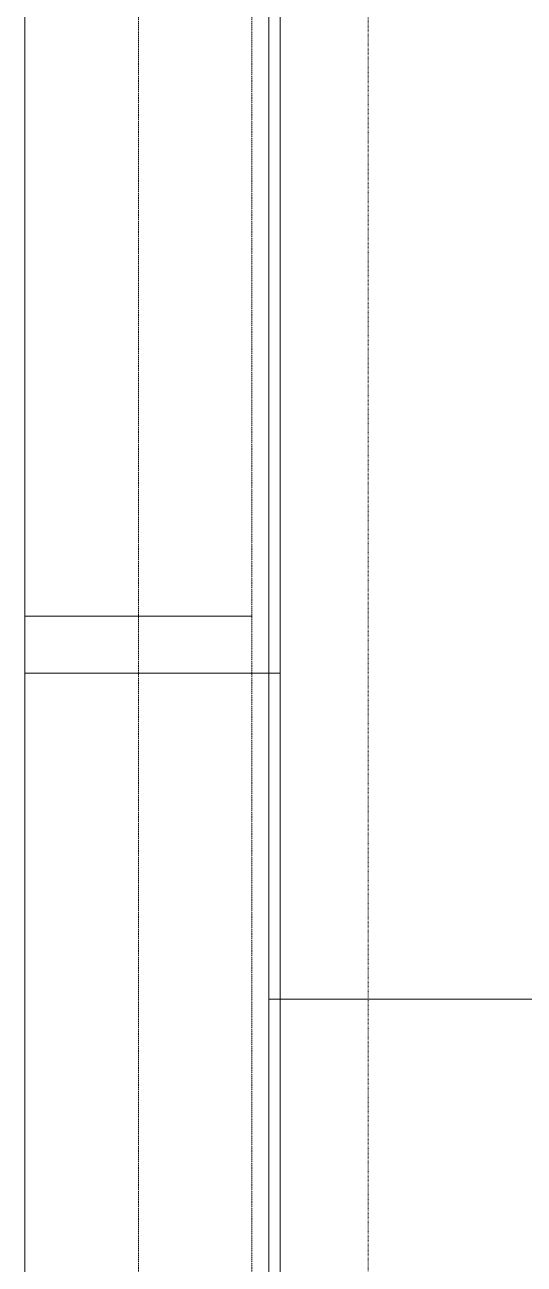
# Model space of a CAD drawing. Extents: x -3709 to 34975, y -230 to 8245.
# Drawn here: x 30758.3 to 30846.3, y 2055.7 to 2274.2 of the extents above; entities that cross this region are included whole.
import ezdxf

# ---------------------------------------------------------------- set-up
doc = ezdxf.new("R2010")
doc.units = 0
doc.linetypes.add('DOT2', pattern=[0.125, 0, -0.125])
doc.linetypes.add('HIDDEN', pattern=[0.375, 0.25, -0.125])
doc.layers.get('0').update_dxf_attribs({"color": 9, "lineweight": 9})
for name, color, linetype, lineweight in [('06A', 9, 'Continuous', 9), ('06D', 9, 'Continuous', 9), ('20', 9, 'DOT2', 9)]:
    doc.layers.add(name, color=color, linetype=linetype, lineweight=lineweight)

# ---------------------------------------------------------------- blocks, each defined once
blk = doc.blocks.new('catikatirevizepergole-krt')
blk.add_lwpolyline([(0, 0), (-830, 0), (-830, 1638), (0, 1638)], close=True)

msp = doc.modelspace()

# ---------------------------------------------------------------- linework, layer by layer
at = {"layer": '06A'}
for points in [[(30758.33, 2395.4), (30758.33, 2395.4), (30803.33, 2395.4), (30803.33, 772.4), (30758.33, 772.4), (30758.33, 2395.4)], [(30798.33, 2169.9), (30758.33, 2169.9)], [(30803.33, 2159.9), (30758.33, 2159.9)]]:
    msp.add_lwpolyline(points, dxfattribs=at)
at = {"layer": '06D', "linetype": 'HIDDEN'}
for points in [[(30778.33, 772.4), (30778.33, 2395.4)], [(30798.33, 772.4), (30798.33, 2395.4)]]:
    msp.add_lwpolyline(points, dxfattribs=at)
at = {"layer": '06D'}
for points in [[(31301.33, 2102.4), (31301.33, 2352.4), (30801.33, 2352.4), (30801.33, 2102.4)], [(31301.33, 1852.4), (31301.33, 2102.4), (30801.33, 2102.4), (30801.33, 1852.4)]]:
    msp.add_lwpolyline(points, close=True, dxfattribs=at)

# ---------------------------------------------------------------- block references
at = {"layer": '20'}
msp.add_blockref('catikatirevizepergole-krt', (31648.84, 774.41), dxfattribs=at)

doc.saveas('drawing.dxf')
